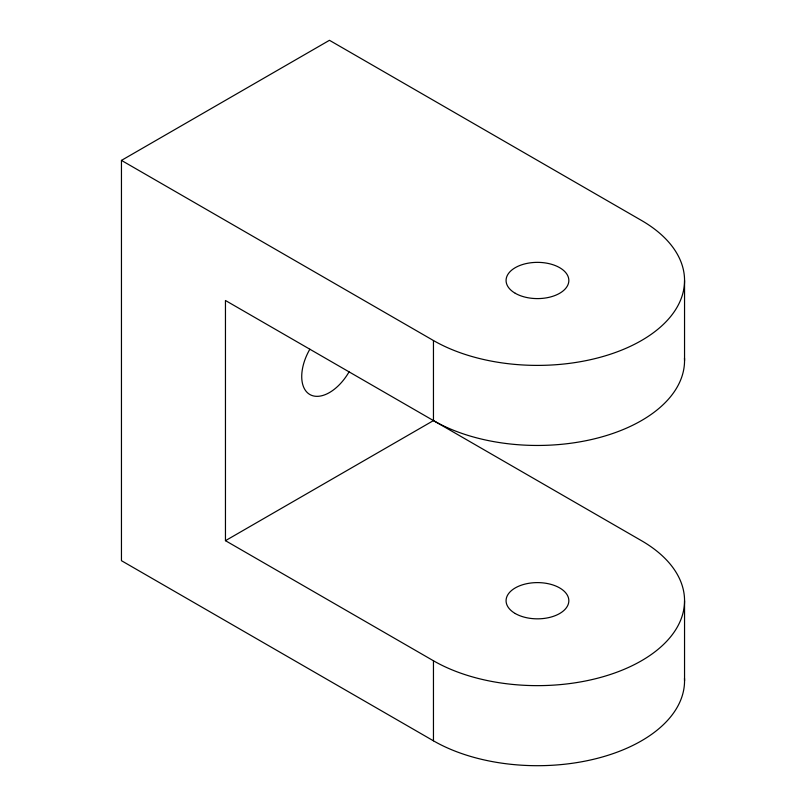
<?xml version="1.0" encoding="UTF-8"?>
<svg xmlns="http://www.w3.org/2000/svg" width="806" height="806" viewBox="0 0 806 806"><rect width="100%" height="100%" fill="white"/><g stroke="black" fill="none" stroke-linecap="round" stroke-linejoin="round"><path stroke-width="1.21" d="M121.454 160.394L329.463 40.3L641.465 220.431A147.085 84.912 0 0 1 641.465 340.525A147.085 84.912 0 0 1 433.457 340.525L121.454 160.394L121.454 560.694L433.457 740.825A147.085 84.912 0 0 0 595.705 758.758A147.085 84.912 0 0 0 684.485 678.33M225.458 540.675L433.457 660.769A147.085 84.912 0 0 0 641.465 660.769A147.085 84.912 0 0 0 641.465 540.675L225.458 300.497L225.458 540.675L433.457 420.591A147.085 84.912 0 0 0 595.705 438.514A147.085 84.912 0 0 0 684.485 358.086M684.546 280.478L684.546 360.544M684.546 600.722L684.546 680.788M433.457 340.525L433.457 420.581M433.457 660.769L433.457 740.825M349.069 371.868A39.222 22.649 -60 0 1 309.847 394.507A39.222 22.649 -60 0 1 309.847 349.22M515.276 293.293A31.374 18.115 0 0 0 567.767 285.173A31.374 18.115 0 0 0 529.341 262.978A31.374 18.115 0 0 0 515.276 293.293M515.276 613.537A31.374 18.115 0 0 0 567.767 605.407A31.374 18.115 0 0 0 529.341 583.222A31.374 18.115 0 0 0 515.276 613.537"/></g></svg>
